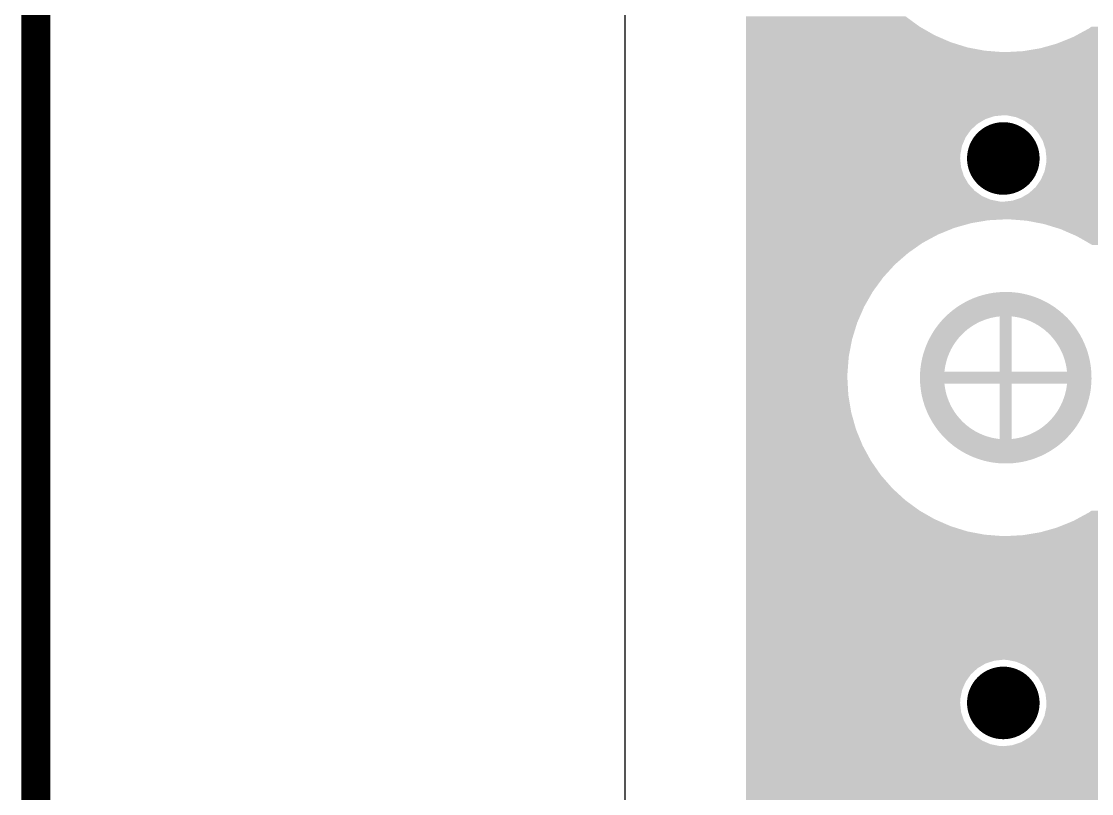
# Model space of a CAD drawing. Extents: x 295 to 953, y 10 to 290.
# Drawn here: x 491.73 to 510.26, y 180.6 to 193.98 of the extents above; entities that cross this region are included whole.
import ezdxf

# ---------------------------------------------------------------- set-up
doc = ezdxf.new("R2010")
doc.units = 0
doc.header["$LTSCALE"] = 5
doc.header["$MEASUREMENT"] = 0
doc.layers.get('0').update_dxf_attribs({"linetype": 'CONTINUOUS', "lineweight": 25})
doc.layers.add('테두리', color=3, linetype='CONTINUOUS')

# ---------------------------------------------------------------- blocks, each defined once
blk = doc.blocks.new('C')
at = {"layer": '테두리', "const_width": 0.5}
blk.add_lwpolyline([(15, 285), (15, 15), (405, 15), (405, 285), (15, 285)], dxfattribs=at)

msp = doc.modelspace()

# ---------------------------------------------------------------- linework, layer by layer
msp.add_line((502.179, 232.678), (502.179, 102.326))
msp.add_line((502.179, 232.678), (502.179, 102.326))
at = {"const_width": 0.629}
for points in [[(508.42, 191.602, 1), (509.048, 191.602, 1)], [(508.42, 182.173, 1), (509.048, 182.173, 1)]]:
    msp.add_lwpolyline(points, format="xyb", close=True, dxfattribs=at)
for points in [[(504.275, 193.886), (504.275, 194.065), (507.283, 193.886), (507.038, 194.065)], [(504.275, 193.736), (504.275, 193.886), (507.546, 193.736), (507.283, 193.886)], [(510.216, 193.853), (510.264, 193.886), (522.303, 193.853), (522.245, 193.886)], [(504.275, 193.615), (504.275, 193.736), (507.824, 193.615), (507.546, 193.736)], [(509.859, 193.671), (509.95, 193.708), (514.107, 193.671), (514.17, 193.708)], [(509.95, 193.708), (510.029, 193.751), (514.17, 193.708), (514.244, 193.751)], [(510.029, 193.751), (510.12, 193.801), (514.244, 193.751), (514.394, 193.801)], [(510.12, 193.801), (510.151, 193.817), (514.394, 193.801), (514.551, 193.817)], [(510.151, 193.817), (510.216, 193.853), (522.365, 193.817), (522.303, 193.853)], [(504.275, 193.525), (504.275, 193.615), (508.113, 193.525), (507.824, 193.615)], [(504.275, 193.469), (504.275, 193.525), (508.411, 193.469), (508.113, 193.525)], [(509.079, 193.461), (509.378, 193.511), (513.917, 193.461), (513.952, 193.511)], [(509.378, 193.511), (509.566, 193.564), (513.952, 193.511), (513.99, 193.564)], [(509.566, 193.564), (509.669, 193.594), (513.99, 193.564), (514.022, 193.594)], [(509.669, 193.594), (509.859, 193.671), (514.022, 193.594), (514.107, 193.671)], [(504.275, 193.445), (504.275, 193.469), (508.713, 193.445), (508.411, 193.469)], [(504.275, 193.444), (504.275, 193.445), (508.776, 193.444), (508.713, 193.445)], [(504.275, 193.436), (504.275, 193.444), (513.899, 193.436), (513.905, 193.444)], [(504.275, 193.29), (504.275, 193.436), (513.836, 193.29), (513.899, 193.436)], [(508.776, 193.444), (509.079, 193.461), (513.905, 193.444), (513.917, 193.461)], [(504.275, 193.135), (504.275, 193.29), (513.806, 193.135), (513.836, 193.29)], [(504.275, 193.069), (504.275, 193.135), (513.803, 193.069), (513.806, 193.135)], [(504.275, 192.912), (504.275, 193.069), (513.82, 192.912), (513.803, 193.069)], [(504.275, 192.762), (504.275, 192.912), (513.869, 192.762), (513.82, 192.912)], [(504.275, 192.625), (504.275, 192.762), (513.949, 192.625), (513.869, 192.762)], [(504.275, 192.509), (504.275, 192.625), (514.056, 192.509), (513.949, 192.625)], [(504.275, 192.417), (504.275, 192.509), (514.185, 192.417), (514.056, 192.509)], [(504.275, 192.354), (504.275, 192.417), (514.33, 192.354), (514.185, 192.417)], [(504.275, 192.35), (504.275, 192.354), (514.351, 192.35), (514.33, 192.354)], [(504.275, 192.334), (504.275, 192.35), (508.577, 192.334), (508.734, 192.35)], [(504.275, 192.284), (504.275, 192.334), (508.426, 192.284), (508.577, 192.334)], [(504.275, 192.204), (504.275, 192.284), (508.29, 192.204), (508.426, 192.284)], [(508.8, 192.348), (508.734, 192.35), (514.366, 192.348), (514.351, 192.35)], [(508.92, 192.324), (508.8, 192.348), (514.485, 192.324), (514.366, 192.348)], [(508.934, 192.321), (508.92, 192.324), (514.551, 192.321), (514.485, 192.324)], [(508.955, 192.317), (508.934, 192.321), (554.206, 192.317), (554.206, 192.321)], [(509.1, 192.255), (508.955, 192.317), (554.206, 192.255), (554.206, 192.317)], [(509.229, 192.163), (509.1, 192.255), (554.206, 192.163), (554.206, 192.255)], [(504.275, 192.098), (504.275, 192.204), (508.173, 192.098), (508.29, 192.204)], [(504.275, 191.969), (504.275, 192.098), (508.082, 191.969), (508.173, 192.098)], [(509.336, 192.046), (509.229, 192.163), (554.206, 192.046), (554.206, 192.163)], [(509.416, 191.91), (509.336, 192.046), (554.206, 191.91), (554.206, 192.046)], [(504.275, 191.823), (504.275, 191.969), (508.019, 191.823), (508.082, 191.969)], [(509.465, 191.76), (509.416, 191.91), (554.206, 191.76), (554.206, 191.91)], [(504.275, 191.668), (504.275, 191.823), (507.989, 191.668), (508.019, 191.823)], [(504.275, 191.602), (504.275, 191.668), (507.986, 191.602), (507.989, 191.668)], [(509.469, 191.722), (509.465, 191.76), (554.206, 191.722), (554.206, 191.76)], [(509.471, 191.705), (509.469, 191.722), (514.394, 191.705), (514.551, 191.722)], [(509.476, 191.656), (509.471, 191.705), (514.244, 191.656), (514.394, 191.705)], [(504.275, 191.445), (504.275, 191.602), (508.003, 191.445), (507.986, 191.602)], [(509.466, 191.469), (509.479, 191.536), (513.99, 191.469), (514.064, 191.536)], [(509.482, 191.602), (509.476, 191.656), (514.152, 191.602), (514.244, 191.656)], [(509.479, 191.536), (509.481, 191.576), (514.064, 191.536), (514.107, 191.576)], [(509.481, 191.576), (509.482, 191.602), (514.107, 191.576), (514.152, 191.602)], [(504.275, 191.295), (504.275, 191.445), (508.052, 191.295), (508.003, 191.445)], [(504.275, 191.158), (504.275, 191.295), (508.132, 191.158), (508.052, 191.295)], [(509.386, 191.236), (509.431, 191.34), (513.854, 191.236), (513.899, 191.34)], [(509.431, 191.34), (509.449, 191.381), (513.899, 191.34), (513.928, 191.381)], [(509.449, 191.381), (509.466, 191.469), (513.928, 191.381), (513.99, 191.469)], [(504.275, 191.042), (504.275, 191.158), (508.239, 191.042), (508.132, 191.158)], [(509.221, 191.04), (509.295, 191.107), (513.806, 191.04), (513.819, 191.107)], [(509.295, 191.107), (509.357, 191.195), (513.819, 191.107), (513.836, 191.195)], [(509.357, 191.195), (509.386, 191.236), (513.836, 191.195), (513.854, 191.236)], [(504.275, 190.95), (504.275, 191.042), (508.368, 190.95), (508.239, 191.042)], [(504.275, 190.888), (504.275, 190.95), (508.513, 190.888), (508.368, 190.95)], [(508.891, 190.871), (509.041, 190.92), (513.814, 190.871), (513.809, 190.92)], [(509.041, 190.92), (509.133, 190.974), (513.809, 190.92), (513.803, 190.974)], [(509.133, 190.974), (509.178, 191), (513.803, 190.974), (513.804, 191)], [(509.178, 191), (509.221, 191.04), (513.804, 191), (513.806, 191.04)], [(504.275, 190.857), (504.275, 190.888), (508.668, 190.857), (508.513, 190.888)], [(504.275, 190.854), (504.275, 190.857), (508.734, 190.854), (508.668, 190.857)], [(504.275, 190.816), (504.275, 190.854), (513.82, 190.816), (513.816, 190.854)], [(504.275, 190.666), (504.275, 190.816), (513.869, 190.666), (513.82, 190.816)], [(508.734, 190.854), (508.891, 190.871), (513.816, 190.854), (513.814, 190.871)], [(504.275, 190.548), (504.275, 190.666), (513.938, 190.548), (513.869, 190.666)], [(504.275, 190.532), (504.275, 190.548), (508.473, 190.532), (508.776, 190.548)], [(508.838, 190.548), (508.776, 190.548), (513.939, 190.548), (513.938, 190.548)], [(509.067, 190.53), (508.838, 190.548), (513.949, 190.53), (513.939, 190.548)], [(504.275, 190.481), (504.275, 190.532), (508.174, 190.481), (508.473, 190.532)], [(504.275, 190.399), (504.275, 190.481), (507.883, 190.399), (508.174, 190.481)], [(504.275, 190.284), (504.275, 190.399), (507.602, 190.284), (507.883, 190.399)], [(509.141, 190.524), (509.067, 190.53), (513.954, 190.524), (513.949, 190.53)], [(509.438, 190.467), (509.141, 190.524), (514.006, 190.467), (513.954, 190.524)], [(509.614, 190.413), (509.438, 190.467), (514.056, 190.413), (514.006, 190.467)], [(509.728, 190.378), (509.614, 190.413), (514.105, 190.378), (514.056, 190.413)], [(509.858, 190.321), (509.728, 190.378), (514.185, 190.321), (514.105, 190.378)], [(504.275, 190.14), (504.275, 190.284), (507.335, 190.14), (507.602, 190.284)], [(510.001, 190.259), (509.858, 190.321), (514.33, 190.259), (514.185, 190.321)], [(510.006, 190.257), (510.001, 190.259), (514.34, 190.257), (514.33, 190.259)], [(510.056, 190.228), (510.006, 190.257), (514.485, 190.228), (514.34, 190.257)], [(510.061, 190.226), (510.056, 190.228), (514.551, 190.226), (514.485, 190.228)], [(510.211, 190.14), (510.061, 190.226), (522.297, 190.14), (522.456, 190.226)], [(504.275, 189.966), (504.275, 190.14), (507.087, 189.966), (507.335, 190.14)], [(510.269, 190.106), (510.211, 190.14), (522.249, 190.106), (522.297, 190.14)], [(504.275, 189.767), (504.275, 189.966), (506.858, 189.767), (507.087, 189.966)], [(504.275, 189.543), (504.275, 189.767), (506.654, 189.543), (506.858, 189.767)], [(504.275, 189.299), (504.275, 189.543), (506.475, 189.299), (506.654, 189.543)], [(504.275, 189.035), (504.275, 189.299), (506.324, 189.035), (506.475, 189.299)], [(508.358, 189.231), (508.418, 189.247), (509.193, 189.231), (509.134, 189.247)], [(508.418, 189.247), (508.426, 189.249), (509.134, 189.247), (509.125, 189.249)], [(508.426, 189.249), (508.487, 189.262), (509.125, 189.249), (509.066, 189.262)], [(508.487, 189.262), (508.495, 189.264), (509.066, 189.262), (509.055, 189.264)], [(508.495, 189.264), (508.557, 189.275), (509.055, 189.264), (508.996, 189.275)], [(508.557, 189.275), (508.565, 189.276), (508.996, 189.275), (508.985, 189.276)], [(508.565, 189.276), (508.627, 189.283), (508.985, 189.276), (508.926, 189.283)], [(508.627, 189.283), (508.635, 189.284), (508.926, 189.283), (508.914, 189.284)], [(508.635, 189.284), (508.699, 189.289), (508.914, 189.284), (508.856, 189.289)], [(508.699, 189.289), (508.705, 189.289), (508.856, 189.289), (508.84, 189.289)], [(508.705, 189.289), (508.775, 189.291), (508.84, 189.289), (508.785, 189.291)], [(508.775, 189.291), (508.776, 189.291), (508.785, 189.291), (508.776, 189.291)], [(507.974, 189.056), (508.027, 189.088), (509.577, 189.056), (509.525, 189.088)], [(508.027, 189.088), (508.034, 189.093), (509.525, 189.088), (509.517, 189.093)], [(508.034, 189.093), (508.089, 189.122), (509.517, 189.093), (509.464, 189.122)], [(508.089, 189.122), (508.096, 189.126), (509.464, 189.122), (509.455, 189.126)], [(508.096, 189.126), (508.152, 189.153), (509.455, 189.126), (509.4, 189.153)], [(508.152, 189.153), (508.16, 189.157), (509.4, 189.153), (509.391, 189.157)], [(508.16, 189.157), (508.217, 189.182), (509.391, 189.157), (509.336, 189.182)], [(508.217, 189.182), (508.225, 189.185), (509.336, 189.182), (509.326, 189.185)], [(508.225, 189.185), (508.283, 189.207), (509.326, 189.185), (509.27, 189.207)], [(508.283, 189.207), (508.291, 189.21), (509.27, 189.207), (509.26, 189.21)], [(508.291, 189.21), (508.35, 189.228), (509.26, 189.21), (509.202, 189.228)], [(508.35, 189.228), (508.358, 189.231), (509.202, 189.228), (509.193, 189.231)], [(504.275, 188.757), (504.275, 189.035), (506.203, 188.757), (506.324, 189.035)], [(507.737, 188.867), (507.746, 188.876), (509.815, 188.867), (509.806, 188.876)], [(507.746, 188.876), (507.752, 188.882), (509.806, 188.876), (509.799, 188.882)], [(507.752, 188.882), (507.798, 188.923), (509.799, 188.882), (509.754, 188.923)], [(507.798, 188.923), (507.805, 188.929), (509.754, 188.923), (509.747, 188.929)], [(507.805, 188.929), (507.852, 188.969), (509.747, 188.929), (509.7, 188.969)], [(507.852, 188.969), (507.859, 188.974), (509.7, 188.969), (509.692, 188.974)], [(507.859, 188.974), (507.908, 189.011), (509.692, 188.974), (509.644, 189.011)], [(507.908, 189.011), (507.916, 189.017), (509.644, 189.011), (509.636, 189.017)], [(507.916, 189.017), (507.967, 189.051), (509.636, 189.017), (509.585, 189.051)], [(507.967, 189.051), (507.974, 189.056), (509.585, 189.051), (509.577, 189.056)], [(504.275, 188.468), (504.275, 188.757), (506.114, 188.468), (506.203, 188.757)], [(507.578, 188.684), (507.603, 188.716), (508.171, 188.684), (508.221, 188.716)], [(507.603, 188.716), (507.61, 188.726), (508.221, 188.716), (508.238, 188.726)], [(507.61, 188.726), (507.626, 188.746), (508.238, 188.726), (508.273, 188.746)], [(507.626, 188.746), (507.649, 188.773), (508.273, 188.746), (508.327, 188.773)], [(507.649, 188.773), (507.655, 188.78), (508.327, 188.773), (508.344, 188.78)], [(507.655, 188.78), (507.669, 188.796), (508.344, 188.78), (508.382, 188.796)], [(507.669, 188.796), (507.688, 188.817), (508.382, 188.796), (508.438, 188.817)], [(507.688, 188.817), (507.702, 188.832), (508.438, 188.817), (508.488, 188.832)], [(507.702, 188.832), (507.704, 188.834), (508.488, 188.832), (508.495, 188.834)], [(507.704, 188.834), (507.718, 188.848), (508.495, 188.834), (508.553, 188.848)], [(507.718, 188.848), (507.729, 188.859), (508.553, 188.848), (508.612, 188.859)], [(507.729, 188.859), (507.737, 188.867), (508.612, 188.859), (508.671, 188.867)], [(508.671, 187.91), (508.671, 188.867), (508.881, 187.91), (508.881, 188.867)], [(508.911, 188.863), (508.881, 188.867), (509.818, 188.863), (509.815, 188.867)], [(508.97, 188.854), (508.911, 188.863), (509.828, 188.854), (509.818, 188.863)], [(509.028, 188.842), (508.97, 188.854), (509.84, 188.842), (509.828, 188.854)], [(509.086, 188.826), (509.028, 188.842), (509.856, 188.826), (509.84, 188.842)], [(509.143, 188.807), (509.087, 188.826), (509.873, 188.807), (509.856, 188.826)], [(509.198, 188.785), (509.143, 188.807), (509.893, 188.785), (509.873, 188.807)], [(509.223, 188.773), (509.198, 188.785), (509.903, 188.773), (509.893, 188.785)], [(509.252, 188.76), (509.223, 188.773), (509.914, 188.76), (509.903, 188.773)], [(509.305, 188.731), (509.252, 188.76), (509.937, 188.731), (509.914, 188.76)], [(509.326, 188.719), (509.305, 188.731), (509.948, 188.719), (509.937, 188.731)], [(509.356, 188.7), (509.326, 188.719), (509.961, 188.7), (509.948, 188.719)], [(509.405, 188.666), (509.356, 188.7), (509.987, 188.666), (509.961, 188.7)], [(507.457, 188.489), (507.478, 188.527), (507.957, 188.489), (507.991, 188.527)], [(507.478, 188.527), (507.491, 188.551), (507.991, 188.527), (508.014, 188.551)], [(507.491, 188.551), (507.503, 188.57), (508.014, 188.551), (508.032, 188.57)], [(507.503, 188.57), (507.527, 188.611), (508.032, 188.57), (508.076, 188.611)], [(507.527, 188.611), (507.528, 188.611), (508.076, 188.611), (508.077, 188.611)], [(507.528, 188.611), (507.553, 188.649), (508.077, 188.611), (508.123, 188.649)], [(507.553, 188.649), (507.567, 188.669), (508.123, 188.649), (508.151, 188.669)], [(507.567, 188.669), (507.578, 188.684), (508.151, 188.669), (508.171, 188.684)], [(509.411, 188.662), (509.405, 188.666), (509.99, 188.662), (509.987, 188.666)], [(509.453, 188.63), (509.411, 188.662), (510.011, 188.63), (509.99, 188.662)], [(509.483, 188.603), (509.453, 188.63), (510.029, 188.603), (510.011, 188.63)], [(509.498, 188.59), (509.483, 188.603), (510.037, 188.59), (510.029, 188.603)], [(509.541, 188.549), (509.498, 188.59), (510.062, 188.549), (510.037, 188.59)], [(509.546, 188.543), (509.541, 188.549), (510.066, 188.543), (510.062, 188.549)], [(509.581, 188.505), (509.546, 188.543), (510.086, 188.505), (510.066, 188.543)], [(504.275, 188.17), (504.275, 188.468), (506.057, 188.17), (506.114, 188.468)], [(507.373, 188.295), (507.388, 188.335), (507.828, 188.295), (507.85, 188.335)], [(507.388, 188.335), (507.398, 188.361), (507.85, 188.335), (507.866, 188.361)], [(507.398, 188.361), (507.409, 188.386), (507.866, 188.361), (507.881, 188.386)], [(507.409, 188.386), (507.426, 188.426), (507.881, 188.386), (507.908, 188.426)], [(507.426, 188.426), (507.43, 188.435), (507.908, 188.426), (507.915, 188.435)], [(507.43, 188.435), (507.453, 188.482), (507.915, 188.435), (507.952, 188.482)], [(507.453, 188.482), (507.457, 188.489), (507.952, 188.482), (507.957, 188.489)], [(509.601, 188.481), (509.581, 188.505), (510.099, 188.481), (510.086, 188.505)], [(509.619, 188.458), (509.601, 188.481), (510.11, 188.458), (510.099, 188.481)], [(509.649, 188.417), (509.619, 188.458), (510.13, 188.417), (510.11, 188.458)], [(509.654, 188.41), (509.649, 188.417), (510.133, 188.41), (510.13, 188.417)], [(509.687, 188.36), (509.654, 188.41), (510.154, 188.36), (510.133, 188.41)], [(509.691, 188.352), (509.687, 188.36), (510.157, 188.352), (510.154, 188.36)], [(509.717, 188.308), (509.691, 188.352), (510.174, 188.308), (510.157, 188.352)], [(504.275, 187.868), (504.275, 188.17), (506.034, 187.868), (506.057, 188.17)], [(507.323, 188.115), (507.333, 188.159), (507.755, 188.115), (507.77, 188.159)], [(507.333, 188.159), (507.336, 188.172), (507.77, 188.159), (507.774, 188.172)], [(507.336, 188.172), (507.351, 188.227), (507.774, 188.172), (507.796, 188.227)], [(507.351, 188.228), (507.369, 188.282), (507.796, 188.228), (507.822, 188.282)], [(507.351, 188.227), (507.351, 188.228), (507.796, 188.227), (507.796, 188.228)], [(507.369, 188.282), (507.373, 188.295), (507.822, 188.282), (507.828, 188.295)], [(509.728, 188.286), (509.717, 188.308), (510.182, 188.286), (510.174, 188.308)], [(509.743, 188.255), (509.728, 188.286), (510.192, 188.255), (510.182, 188.286)], [(509.759, 188.219), (509.743, 188.255), (510.203, 188.219), (510.192, 188.255)], [(509.767, 188.2), (509.759, 188.219), (510.208, 188.2), (510.203, 188.219)], [(509.785, 188.15), (509.767, 188.2), (510.221, 188.15), (510.208, 188.2)], [(509.787, 188.144), (509.785, 188.15), (510.222, 188.144), (510.221, 188.15)], [(509.805, 188.086), (509.787, 188.144), (510.235, 188.086), (510.222, 188.144)], [(507.297, 187.951), (507.303, 187.999), (507.719, 187.951), (507.727, 187.999)], [(507.297, 187.94), (507.297, 187.951), (507.718, 187.94), (507.719, 187.951)], [(507.303, 187.999), (507.306, 188.021), (507.727, 187.999), (507.732, 188.021)], [(507.306, 188.021), (507.312, 188.058), (507.732, 188.021), (507.74, 188.058)], [(507.312, 188.058), (507.318, 188.09), (507.74, 188.058), (507.749, 188.09)], [(507.318, 188.09), (507.323, 188.115), (507.749, 188.09), (507.755, 188.115)], [(509.806, 188.081), (509.805, 188.086), (510.236, 188.081), (510.235, 188.086)], [(509.819, 188.028), (509.806, 188.081), (510.244, 188.028), (510.236, 188.081)], [(509.822, 188.012), (509.819, 188.028), (510.247, 188.012), (510.244, 188.028)], [(509.83, 187.969), (509.822, 188.012), (510.252, 187.969), (510.247, 188.012)], [(509.833, 187.942), (509.83, 187.969), (510.255, 187.942), (510.252, 187.969)], [(504.275, 187.805), (504.275, 187.868), (506.033, 187.805), (506.034, 187.868)], [(504.275, 187.503), (504.275, 187.805), (506.05, 187.503), (506.033, 187.805)], [(507.29, 187.81), (507.292, 187.871), (510.261, 187.81), (510.26, 187.871)], [(507.29, 187.801), (507.29, 187.81), (510.262, 187.801), (510.261, 187.81)], [(507.292, 187.739), (507.29, 187.801), (510.26, 187.739), (510.262, 187.801)], [(507.292, 187.88), (507.294, 187.91), (510.259, 187.88), (510.257, 187.91)], [(507.292, 187.871), (507.292, 187.88), (510.26, 187.871), (510.259, 187.88)], [(507.294, 187.91), (507.297, 187.94), (507.714, 187.91), (507.718, 187.94)], [(509.837, 187.91), (509.833, 187.942), (510.257, 187.91), (510.255, 187.942)], [(507.292, 187.73), (507.292, 187.739), (510.26, 187.73), (510.26, 187.739)], [(507.294, 187.701), (507.292, 187.73), (510.257, 187.701), (510.26, 187.73)], [(507.296, 187.669), (507.294, 187.701), (507.718, 187.669), (507.714, 187.701)], [(507.3, 187.641), (507.296, 187.669), (507.722, 187.641), (507.718, 187.669)], [(507.305, 187.599), (507.3, 187.641), (507.73, 187.599), (507.722, 187.641)], [(507.307, 187.582), (507.305, 187.599), (507.733, 187.582), (507.73, 187.599)], [(507.316, 187.529), (507.307, 187.582), (507.746, 187.529), (507.733, 187.582)], [(508.671, 186.744), (508.671, 187.701), (508.881, 186.744), (508.881, 187.701)], [(509.812, 187.553), (509.82, 187.59), (510.24, 187.553), (510.246, 187.59)], [(509.82, 187.59), (509.825, 187.611), (510.246, 187.59), (510.249, 187.611)], [(509.825, 187.611), (509.832, 187.66), (510.249, 187.611), (510.254, 187.66)], [(509.832, 187.66), (509.834, 187.67), (510.254, 187.66), (510.255, 187.67)], [(509.834, 187.67), (509.837, 187.701), (510.255, 187.67), (510.257, 187.701)], [(504.275, 187.204), (504.275, 187.503), (506.1, 187.204), (506.05, 187.503)], [(507.317, 187.524), (507.316, 187.529), (507.747, 187.524), (507.746, 187.529)], [(507.329, 187.467), (507.317, 187.524), (507.764, 187.467), (507.747, 187.524)], [(507.331, 187.46), (507.329, 187.467), (507.767, 187.46), (507.764, 187.467)], [(507.344, 187.411), (507.331, 187.46), (507.785, 187.411), (507.767, 187.46)], [(507.349, 187.392), (507.344, 187.411), (507.793, 187.392), (507.785, 187.411)], [(509.755, 187.383), (509.777, 187.439), (510.2, 187.383), (510.215, 187.439)], [(509.777, 187.439), (509.782, 187.451), (510.215, 187.439), (510.219, 187.451)], [(509.782, 187.451), (509.796, 187.495), (510.219, 187.451), (510.228, 187.495)], [(509.796, 187.495), (509.803, 187.52), (510.228, 187.495), (510.234, 187.52)], [(509.803, 187.52), (509.812, 187.553), (510.234, 187.52), (510.24, 187.553)], [(507.36, 187.356), (507.349, 187.392), (507.809, 187.356), (507.793, 187.392)], [(507.37, 187.325), (507.36, 187.356), (507.824, 187.325), (507.809, 187.356)], [(507.378, 187.303), (507.37, 187.325), (507.835, 187.303), (507.824, 187.325)], [(507.394, 187.258), (507.378, 187.303), (507.86, 187.258), (507.835, 187.303)], [(507.398, 187.251), (507.394, 187.258), (507.865, 187.251), (507.86, 187.258)], [(507.419, 187.2), (507.398, 187.251), (507.897, 187.2), (507.865, 187.251)], [(509.643, 187.185), (509.671, 187.225), (510.126, 187.185), (510.143, 187.225)], [(509.671, 187.225), (509.686, 187.25), (510.143, 187.225), (510.154, 187.25)], [(509.686, 187.25), (509.702, 187.276), (510.154, 187.25), (510.164, 187.276)], [(509.702, 187.276), (509.723, 187.316), (510.164, 187.276), (510.179, 187.316)], [(509.723, 187.316), (509.73, 187.329), (510.179, 187.316), (510.183, 187.329)], [(509.73, 187.329), (509.755, 187.383), (510.183, 187.329), (510.2, 187.383)], [(504.275, 186.912), (504.275, 187.204), (506.182, 186.912), (506.1, 187.204)], [(507.422, 187.193), (507.419, 187.2), (507.902, 187.193), (507.897, 187.2)], [(507.442, 187.152), (507.422, 187.193), (507.933, 187.152), (507.902, 187.193)], [(507.453, 187.13), (507.442, 187.152), (507.951, 187.13), (507.933, 187.152)], [(507.466, 187.106), (507.453, 187.13), (507.971, 187.106), (507.951, 187.13)], [(507.486, 187.068), (507.466, 187.106), (508.006, 187.068), (507.971, 187.106)], [(507.49, 187.062), (507.486, 187.068), (508.011, 187.062), (508.006, 187.068)], [(507.515, 187.02), (507.49, 187.062), (508.054, 187.02), (508.011, 187.062)], [(509.475, 187), (509.519, 187.04), (510.024, 187), (510.049, 187.04)], [(509.519, 187.04), (509.538, 187.06), (510.049, 187.04), (510.061, 187.06)], [(509.538, 187.06), (509.561, 187.083), (510.061, 187.06), (510.074, 187.083)], [(509.561, 187.083), (509.594, 187.122), (510.074, 187.083), (510.095, 187.122)], [(509.594, 187.122), (509.6, 187.128), (510.095, 187.122), (510.098, 187.128)], [(509.6, 187.128), (509.637, 187.176), (510.098, 187.128), (510.121, 187.176)], [(509.637, 187.176), (509.643, 187.185), (510.121, 187.176), (510.126, 187.185)], [(504.275, 186.631), (504.275, 186.912), (506.297, 186.631), (506.182, 186.912)], [(507.523, 187.007), (507.515, 187.02), (508.069, 187.007), (508.054, 187.02)], [(507.54, 186.981), (507.523, 187.007), (508.099, 186.981), (508.069, 187.007)], [(507.562, 186.949), (507.54, 186.981), (508.141, 186.949), (508.099, 186.981)], [(507.565, 186.944), (507.562, 186.949), (508.146, 186.944), (508.141, 186.949)], [(507.59, 186.91), (507.565, 186.944), (508.196, 186.91), (508.146, 186.944)], [(507.604, 186.892), (507.59, 186.91), (508.226, 186.892), (508.196, 186.91)], [(507.614, 186.879), (507.604, 186.892), (508.247, 186.879), (508.226, 186.892)], [(507.638, 186.851), (507.614, 186.879), (508.299, 186.851), (508.247, 186.879)], [(507.649, 186.837), (507.638, 186.851), (508.329, 186.837), (508.299, 186.851)], [(507.659, 186.826), (507.649, 186.837), (508.354, 186.826), (508.329, 186.837)], [(509.208, 186.83), (509.225, 186.838), (509.897, 186.83), (509.903, 186.838)], [(509.225, 186.838), (509.279, 186.865), (509.903, 186.838), (509.925, 186.865)], [(509.279, 186.865), (509.314, 186.885), (509.925, 186.865), (509.942, 186.885)], [(509.314, 186.885), (509.331, 186.894), (509.942, 186.885), (509.949, 186.894)], [(509.331, 186.894), (509.381, 186.927), (509.949, 186.894), (509.974, 186.927)], [(509.381, 186.927), (509.401, 186.941), (509.974, 186.927), (509.984, 186.941)], [(509.401, 186.941), (509.429, 186.962), (509.984, 186.941), (509.999, 186.962)], [(509.429, 186.962), (509.475, 187), (509.999, 186.962), (510.024, 187)], [(507.679, 186.804), (507.659, 186.826), (508.409, 186.804), (508.354, 186.826)], [(507.696, 186.785), (507.679, 186.804), (508.465, 186.785), (508.409, 186.804)], [(507.712, 186.769), (507.696, 186.785), (508.523, 186.769), (508.466, 186.785)], [(507.696, 186.785), (507.696, 186.785), (508.466, 186.785), (508.465, 186.785)], [(507.724, 186.756), (507.712, 186.769), (508.582, 186.756), (508.523, 186.769)], [(507.733, 186.747), (507.724, 186.756), (508.641, 186.747), (508.582, 186.756)], [(507.737, 186.744), (507.733, 186.747), (508.671, 186.744), (508.641, 186.747)], [(507.746, 186.735), (507.737, 186.744), (509.806, 186.735), (509.815, 186.744)], [(507.753, 186.728), (507.746, 186.735), (509.8, 186.728), (509.806, 186.735)], [(507.798, 186.687), (507.753, 186.728), (509.754, 186.687), (509.8, 186.728)], [(507.805, 186.681), (507.798, 186.687), (509.747, 186.681), (509.754, 186.687)], [(507.852, 186.642), (507.805, 186.681), (509.7, 186.642), (509.747, 186.681)], [(508.881, 186.744), (508.94, 186.751), (509.815, 186.744), (509.822, 186.751)], [(508.94, 186.751), (508.999, 186.762), (509.822, 186.751), (509.833, 186.762)], [(508.999, 186.762), (509.057, 186.776), (509.833, 186.762), (509.848, 186.776)], [(509.057, 186.776), (509.063, 186.778), (509.848, 186.776), (509.849, 186.778)], [(509.063, 186.778), (509.114, 186.794), (509.849, 186.778), (509.864, 186.794)], [(509.114, 186.794), (509.17, 186.814), (509.864, 186.794), (509.882, 186.814)], [(509.17, 186.814), (509.208, 186.83), (509.882, 186.814), (509.897, 186.83)], [(504.275, 186.365), (504.275, 186.631), (506.442, 186.365), (506.297, 186.631)], [(507.859, 186.636), (507.852, 186.642), (509.693, 186.636), (509.7, 186.642)], [(507.908, 186.599), (507.859, 186.636), (509.643, 186.599), (509.693, 186.636)], [(507.916, 186.594), (507.908, 186.599), (509.636, 186.594), (509.643, 186.599)], [(507.966, 186.56), (507.916, 186.594), (509.585, 186.56), (509.636, 186.594)], [(507.974, 186.555), (507.966, 186.56), (509.578, 186.555), (509.585, 186.56)], [(508.026, 186.522), (507.974, 186.555), (509.525, 186.522), (509.578, 186.555)], [(508.035, 186.518), (508.026, 186.522), (509.517, 186.518), (509.525, 186.522)], [(508.088, 186.488), (508.035, 186.518), (509.463, 186.488), (509.517, 186.518)], [(508.097, 186.484), (508.088, 186.488), (509.455, 186.484), (509.463, 186.488)], [(508.151, 186.457), (508.097, 186.484), (509.4, 186.457), (509.455, 186.484)], [(504.275, 186.116), (504.275, 186.365), (506.615, 186.116), (506.442, 186.365)], [(508.16, 186.453), (508.151, 186.457), (509.392, 186.453), (509.4, 186.457)], [(508.216, 186.429), (508.16, 186.453), (509.335, 186.429), (509.392, 186.453)], [(508.225, 186.426), (508.216, 186.429), (509.327, 186.426), (509.335, 186.429)], [(508.282, 186.404), (508.225, 186.426), (509.269, 186.404), (509.327, 186.426)], [(508.291, 186.401), (508.282, 186.404), (509.261, 186.401), (509.269, 186.404)], [(508.349, 186.382), (508.291, 186.401), (509.202, 186.382), (509.261, 186.401)], [(508.359, 186.38), (508.349, 186.382), (509.194, 186.38), (509.202, 186.382)], [(508.417, 186.363), (508.359, 186.38), (509.134, 186.363), (509.194, 186.38)], [(508.427, 186.361), (508.417, 186.363), (509.125, 186.361), (509.134, 186.363)], [(508.486, 186.348), (508.427, 186.361), (509.065, 186.348), (509.125, 186.361)], [(508.496, 186.346), (508.486, 186.348), (509.056, 186.346), (509.065, 186.348)], [(508.556, 186.336), (508.496, 186.346), (508.995, 186.336), (509.056, 186.346)], [(508.566, 186.335), (508.556, 186.336), (508.987, 186.335), (508.995, 186.336)], [(508.626, 186.327), (508.566, 186.335), (508.924, 186.327), (508.987, 186.335)], [(508.637, 186.326), (508.626, 186.327), (508.917, 186.326), (508.924, 186.327)], [(508.696, 186.322), (508.637, 186.326), (508.853, 186.322), (508.917, 186.326)], [(508.712, 186.321), (508.696, 186.322), (508.846, 186.321), (508.853, 186.322)], [(508.767, 186.32), (508.712, 186.321), (508.777, 186.32), (508.846, 186.321)], [(508.776, 186.32), (508.767, 186.32), (508.776, 186.32), (508.777, 186.32)], [(504.275, 185.888), (504.275, 186.116), (506.814, 185.888), (506.615, 186.116)], [(504.275, 185.683), (504.275, 185.888), (507.038, 185.683), (506.814, 185.888)], [(504.275, 185.504), (504.275, 185.683), (507.283, 185.504), (507.038, 185.683)], [(504.275, 185.354), (504.275, 185.504), (507.546, 185.354), (507.283, 185.504)], [(509.95, 185.326), (510.029, 185.369), (514.17, 185.326), (514.244, 185.369)], [(510.029, 185.369), (510.12, 185.419), (514.244, 185.369), (514.394, 185.419)], [(510.12, 185.419), (510.151, 185.435), (514.394, 185.419), (514.551, 185.435)], [(510.151, 185.435), (510.216, 185.471), (522.365, 185.435), (522.303, 185.471)], [(510.216, 185.471), (510.264, 185.504), (522.303, 185.471), (522.245, 185.504)], [(504.275, 185.233), (504.275, 185.354), (507.824, 185.233), (507.546, 185.354)], [(504.275, 185.143), (504.275, 185.233), (508.113, 185.143), (507.824, 185.233)], [(509.378, 185.129), (509.566, 185.182), (513.952, 185.129), (513.99, 185.182)], [(509.566, 185.182), (509.669, 185.212), (513.99, 185.182), (514.022, 185.212)], [(509.669, 185.212), (509.859, 185.289), (514.022, 185.212), (514.107, 185.289)], [(509.859, 185.289), (509.95, 185.326), (514.107, 185.289), (514.17, 185.326)], [(504.275, 185.087), (504.275, 185.143), (508.411, 185.087), (508.113, 185.143)], [(504.275, 185.063), (504.275, 185.087), (508.713, 185.063), (508.411, 185.087)], [(504.275, 185.062), (504.275, 185.063), (508.776, 185.062), (508.713, 185.063)], [(504.275, 185.054), (504.275, 185.062), (513.899, 185.054), (513.905, 185.062)], [(504.275, 184.908), (504.275, 185.054), (513.836, 184.908), (513.899, 185.054)], [(508.776, 185.062), (509.079, 185.079), (513.905, 185.062), (513.917, 185.079)], [(509.079, 185.079), (509.378, 185.129), (513.917, 185.079), (513.952, 185.129)], [(504.275, 184.753), (504.275, 184.908), (513.806, 184.753), (513.836, 184.908)], [(504.275, 184.687), (504.275, 184.753), (513.803, 184.687), (513.806, 184.753)], [(504.275, 184.53), (504.275, 184.687), (513.82, 184.53), (513.803, 184.687)], [(504.275, 184.38), (504.275, 184.53), (513.869, 184.38), (513.82, 184.53)], [(504.275, 184.243), (504.275, 184.38), (513.949, 184.243), (513.869, 184.38)], [(504.275, 184.127), (504.275, 184.243), (514.056, 184.127), (513.949, 184.243)], [(504.275, 184.035), (504.275, 184.127), (514.185, 184.035), (514.056, 184.127)], [(504.275, 183.972), (504.275, 184.035), (514.33, 183.972), (514.185, 184.035)], [(504.275, 183.942), (504.275, 183.972), (514.485, 183.942), (514.33, 183.972)], [(504.275, 183.939), (504.275, 183.942), (514.551, 183.939), (514.485, 183.942)], [(504.275, 183.925), (504.275, 183.939), (518.86, 183.925), (518.876, 183.939)], [(504.275, 183.796), (504.275, 183.925), (518.769, 183.796), (518.86, 183.925)], [(504.275, 183.651), (504.275, 183.796), (518.706, 183.651), (518.769, 183.796)], [(504.275, 183.496), (504.275, 183.651), (518.676, 183.496), (518.706, 183.651)], [(504.275, 183.43), (504.275, 183.496), (518.673, 183.43), (518.676, 183.496)], [(504.275, 183.273), (504.275, 183.43), (518.69, 183.273), (518.673, 183.43)], [(504.275, 183.122), (504.275, 183.273), (518.739, 183.122), (518.69, 183.273)], [(504.275, 182.986), (504.275, 183.122), (518.819, 182.986), (518.739, 183.122)], [(504.275, 182.921), (504.275, 182.986), (518.879, 182.921), (518.819, 182.986)], [(504.275, 182.904), (504.275, 182.921), (508.577, 182.904), (508.734, 182.921)], [(504.275, 182.855), (504.275, 182.904), (508.426, 182.855), (508.577, 182.904)], [(504.275, 182.775), (504.275, 182.855), (508.29, 182.775), (508.426, 182.855)], [(504.275, 182.668), (504.275, 182.775), (508.173, 182.668), (508.29, 182.775)], [(508.8, 182.918), (508.734, 182.921), (518.881, 182.918), (518.879, 182.921)], [(508.955, 182.887), (508.8, 182.918), (518.909, 182.887), (518.881, 182.918)], [(508.997, 182.869), (508.955, 182.887), (518.926, 182.869), (518.909, 182.887)], [(509.1, 182.825), (508.997, 182.869), (518.988, 182.825), (518.926, 182.869)], [(509.167, 182.778), (509.1, 182.825), (519.055, 182.778), (518.988, 182.825)], [(509.229, 182.733), (509.167, 182.778), (519.158, 182.733), (519.055, 182.778)], [(504.275, 182.539), (504.275, 182.668), (508.082, 182.539), (508.173, 182.668)], [(509.246, 182.715), (509.229, 182.733), (519.2, 182.715), (519.158, 182.733)], [(509.274, 182.685), (509.246, 182.715), (519.355, 182.685), (519.2, 182.715)], [(509.276, 182.682), (509.274, 182.685), (519.421, 182.682), (519.355, 182.685)], [(509.336, 182.617), (509.276, 182.682), (554.206, 182.617), (554.206, 182.682)], [(509.416, 182.48), (509.336, 182.617), (554.206, 182.48), (554.206, 182.617)], [(504.275, 182.394), (504.275, 182.539), (508.019, 182.394), (508.082, 182.539)], [(504.275, 182.238), (504.275, 182.394), (507.989, 182.238), (508.019, 182.394)], [(509.465, 182.33), (509.416, 182.48), (554.206, 182.33), (554.206, 182.48)], [(504.275, 182.173), (504.275, 182.238), (507.986, 182.173), (507.989, 182.238)], [(509.482, 182.173), (509.465, 182.33), (554.206, 182.173), (554.206, 182.33)], [(504.275, 182.015), (504.275, 182.173), (508.003, 182.015), (507.986, 182.173)], [(509.449, 181.952), (509.479, 182.107), (554.206, 181.952), (554.206, 182.107)], [(509.479, 182.107), (509.482, 182.173), (554.206, 182.107), (554.206, 182.173)], [(504.275, 181.865), (504.275, 182.015), (508.052, 181.865), (508.003, 182.015)], [(504.275, 181.729), (504.275, 181.865), (508.132, 181.729), (508.052, 181.865)], [(509.386, 181.806), (509.449, 181.952), (554.206, 181.806), (554.206, 181.952)], [(504.275, 181.612), (504.275, 181.729), (508.239, 181.612), (508.132, 181.729)], [(509.178, 181.57), (509.295, 181.677), (554.206, 181.57), (554.206, 181.677)], [(509.295, 181.677), (509.386, 181.806), (554.206, 181.677), (554.206, 181.806)], [(504.275, 181.52), (504.275, 181.612), (508.368, 181.52), (508.239, 181.612)], [(504.275, 181.458), (504.275, 181.52), (508.513, 181.458), (508.368, 181.52)], [(508.891, 181.441), (509.041, 181.491), (554.206, 181.441), (554.206, 181.491)], [(509.041, 181.491), (509.178, 181.57), (554.206, 181.491), (554.206, 181.57)], [(504.275, 181.427), (504.275, 181.458), (508.668, 181.427), (508.513, 181.458)], [(504.275, 181.424), (504.275, 181.427), (508.734, 181.424), (508.668, 181.427)], [(504.275, 179.465), (504.275, 181.424), (554.206, 179.465), (554.206, 181.424)], [(508.734, 181.424), (508.891, 181.441), (554.206, 181.424), (554.206, 181.441)]]:
    msp.add_solid(points)

# ---------------------------------------------------------------- block references
msp.add_blockref('C', (476.978, 0))

doc.saveas('drawing.dxf')
